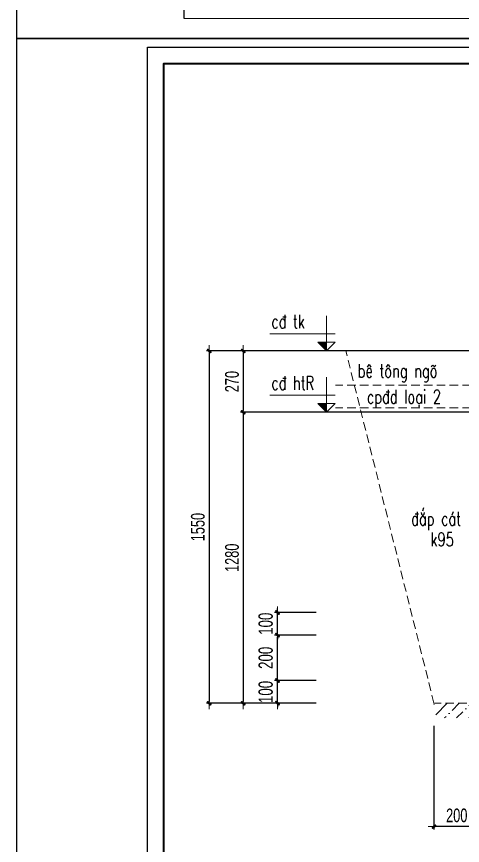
# Model space of a CAD drawing. Header units: inches. Extents: x -676 to 53517, y -16349 to 46516.
# Drawn here: x 26431 to 28391, y 23403 to 27049 of the extents above; entities that cross this region are included whole.
import ezdxf

# ---------------------------------------------------------------- set-up
doc = ezdxf.new("R2010")
doc.units = ezdxf.units.IN
doc.header["$MEASUREMENT"] = 0
doc.linetypes.add('HIDDEN', pattern=[0.375, 0.25, -0.125])
doc.layers.add('ENTTNTHIETKE1', color=2, linetype='Continuous')
doc.layers.add('KHUNGTEN', color=5, linetype='Continuous')
for name, color, linetype, lineweight in [('LC Dim', 8, 'Continuous', 18), ('LC Hatch', 252, 'Continuous', 9), ('LC Khac', 4, 'Continuous', 9), ('LC MANH DUT', 35, 'HIDDEN', 5), ('LC Net thay', 7, 'Continuous', 25), ('LC Text1', 3, 'Continuous', 20), ('THEP', 1, 'Continuous', 35)]:
    doc.layers.add(name, color=color, linetype=linetype, lineweight=lineweight)
doc.styles.add('HOATBIF', font='hoatbif.shx', dxfattribs={"width": 0.7})
doc.styles.add('LC 3', font='vnsimli.shx', dxfattribs={"width": 0.75})
doc.dimstyles.new('1-100(1-25)', dxfattribs={"dimscale": 25, "dimtxt": 2.5, "dimasz": 0.35, "dimexe": 0.5, "dimexo": 0, "dimgap": 0.8, "dimtad": 1, "dimdec": 0, "dimzin": 0, "dimdsep": 46, "dimtxsty": 'HOATBIF', "dimblk1": 'DOT', "dimblk2": 'DOT', "dimsah": 1, "dimcen": -1, "dimdle": 1, "dimclrd": 256, "dimclre": 256, "dimclrt": 4, "dimadec": 3, "dimazin": 2, "dimtfac": 0.333333, "dimtdec": 0, "dimtix": 1, "dimtmove": 2, "dimatfit": 3, "dimldrblk": 'DOT', "dimfxl": 1, "dimtvp": 0.833333, "dimtolj": 1, "dimtzin": 0, "dimarcsym": 0})

# ---------------------------------------------------------------- blocks, each defined once
blk = doc.blocks.new('khung vpn')
at = {"layer": 'Defpoints'}
for p, q in [((52556.46, -4195.446), (52498.758, -4195.446)), ((52498.758, -4195.446), (52498.758, -4235.276)), ((52498.758, -4235.276), (52556.46, -4235.276))]:
    blk.add_line(p, q, dxfattribs=at)
at = {"layer": 'KHUNGTEN'}
blk.add_lwpolyline([(52556.243, -4234.885), (52502.048, -4234.885), (52502.048, -4195.662), (52556.243, -4195.662)], close=True, dxfattribs=at)
at = {"layer": 'THEP'}
blk.add_lwpolyline([(52555.832, -4234.474), (52502.459, -4234.474), (52502.459, -4196.073), (52555.832, -4196.073)], close=True, dxfattribs=at)
blk = doc.blocks.new('DOT')
at = {"layer": 'LC Dim'}
blk.add_line((-3, 0), (3, 0), dxfattribs=at)
at = {"layer": 'LC Dim', "color": 4}
blk.add_line((-1, -1), (1, 1), dxfattribs=at)
blk.add_lwpolyline([(0.5, 1), (-1, -0.5), (-0.5, -1), (1, 0.5)], close=True, dxfattribs=at)
blk = doc.blocks.new('*D194')
at = {"layer": 'Defpoints', "color": 0, "transparency": 16777216}
for p in [(28265.9, 23928.8), (28465.9, 23928.8), (28265.9, 23485.9)]:
    blk.add_point(p, dxfattribs=at)
at = {"layer": 'LC Dim', "lineweight": -2, "transparency": 16777216}
for p, q in [((28265.9, 23928.8), (28265.9, 23473.9)), ((28465.9, 23928.8), (28465.9, 23473.9)), ((28457.5, 23485.9), (28274.3, 23485.9))]:
    blk.add_line(p, q, dxfattribs=at)
at = {"layer": 'LC Dim', "lineweight": -2, "transparency": 16777216, "xscale": 8.399999999999999, "yscale": 8.399999999999999, "zscale": 8.399999999999999, "rotation": 180}
blk.add_blockref('DOT', (28265.9, 23485.9), dxfattribs=at)
at = {"layer": 'LC Dim', "lineweight": -2, "transparency": 16777216, "xscale": 8.399999999999999, "yscale": 8.399999999999999, "zscale": 8.399999999999999}
blk.add_blockref('DOT', (28465.9, 23485.9), dxfattribs=at)
at = {"layer": 'LC Dim', "color": 4, "transparency": 16777216, "insert": (28365.9, 23535.1), "char_height": 60, "attachment_point": 5, "style": 'HOATBIF'}
blk.add_mtext('\\A1;200', dxfattribs=at)
blk = doc.blocks.new('_Dot')
at = {"color": 0, "linetype": 'ByBlock', "lineweight": -2}
blk.add_line((-0.5, 0), (-1, 0), dxfattribs=at)
at = {"color": 0, "linetype": 'ByBlock', "const_width": 0.5}
blk.add_lwpolyline([(-0.25, 0, 1), (0.25, 0, 1)], format="xyb", close=True, dxfattribs=at)
blk = doc.blocks.new('CT')
at = {"layer": 'LC Khac'}
blk.add_hatch(color=252, dxfattribs=at).paths.add_polyline_path([(3.25, 1.6), (1.64, 1.6), (1.64, 0)])
at = {"layer": 'LC Khac', "color": 9, "ltscale": 50}
for p, q in [((0.05, 3.14), (12, 3.14)), ((12.09, 0), (0, 0))]:
    blk.add_line(p, q, dxfattribs=at)
for points in [[(1.64, 6.43), (1.64, 0)], [(1.64, 0), (0.03, 1.6), (1.64, 1.6)], [(1.64, 0), (3.25, 1.6), (1.64, 1.6)]]:
    blk.add_lwpolyline(points, dxfattribs=at)
at = {"layer": 'LC Khac', "color": 3, "style": 'LC 3', "width": 0.75}
blk.add_attdef('CT', (1.91, 3.5), '', height=2.2, dxfattribs=at)
blk = doc.blocks.new('*D274')
at = {"layer": 'Defpoints', "color": 0, "transparency": 16777216}
for p in [(27856.5, 25578.4, 0), (27427.5, 25308.4), (27856.5, 25308.4, 0)]:
    blk.add_point(p, dxfattribs=at)
at = {"layer": 'LC Dim', "lineweight": -2, "transparency": 16777216}
for p, q in [((27856.5, 25578.4), (27415.5, 25578.4)), ((27427.5, 25570), (27427.5, 25316.8)), ((27856.5, 25308.4), (27415.5, 25308.4))]:
    blk.add_line(p, q, dxfattribs=at)
at = {"layer": 'LC Dim', "lineweight": -2, "transparency": 16777216, "xscale": 8.399999999999999, "yscale": 8.399999999999999, "zscale": 8.399999999999999}
for p, rotation in [((27427.5, 25578.4), 90), ((27427.5, 25308.4), 270)]:
    blk.add_blockref('DOT', p, dxfattribs=dict(at, rotation=rotation))
at = {"layer": 'LC Dim', "color": 4, "transparency": 16777216, "insert": (27378.3, 25443.4), "char_height": 60, "attachment_point": 5, "rotation": 90, "style": 'HOATBIF'}
blk.add_mtext('\\A1;270', dxfattribs=at)
blk = doc.blocks.new('*D275')
at = {"layer": 'Defpoints', "color": 0, "transparency": 16777216}
for p in [(27748.5, 25308.4), (27427.5, 24028.4), (27748.5, 24028.4)]:
    blk.add_point(p, dxfattribs=at)
at = {"layer": 'LC Dim', "lineweight": -2, "transparency": 16777216}
for p, q in [((27748.5, 25308.4), (27415.5, 25308.4)), ((27427.5, 25300), (27427.5, 24036.8)), ((27748.5, 24028.4), (27415.5, 24028.4))]:
    blk.add_line(p, q, dxfattribs=at)
at = {"layer": 'LC Dim', "lineweight": -2, "transparency": 16777216, "xscale": 8.399999999999999, "yscale": 8.399999999999999, "zscale": 8.399999999999999}
for p, rotation in [((27427.5, 25308.4), 90), ((27427.5, 24028.4), 270)]:
    blk.add_blockref('DOT', p, dxfattribs=dict(at, rotation=rotation))
at = {"layer": 'LC Dim', "color": 4, "transparency": 16777216, "insert": (27378.3, 24668.4), "char_height": 60, "attachment_point": 5, "rotation": 90, "style": 'HOATBIF'}
blk.add_mtext('\\A1;1280', dxfattribs=at)
blk = doc.blocks.new('*D276')
at = {"layer": 'Defpoints', "color": 0, "transparency": 16777216}
for p in [(27748.5, 25578.4), (27277.5, 24028.4), (27748.5, 24028.4)]:
    blk.add_point(p, dxfattribs=at)
at = {"layer": 'LC Dim', "lineweight": -2, "transparency": 16777216}
for p, q in [((27748.5, 25578.4), (27265.5, 25578.4)), ((27277.5, 25570), (27277.5, 24036.8)), ((27748.5, 24028.4), (27265.5, 24028.4))]:
    blk.add_line(p, q, dxfattribs=at)
at = {"layer": 'LC Dim', "lineweight": -2, "transparency": 16777216, "xscale": 8.399999999999999, "yscale": 8.399999999999999, "zscale": 8.399999999999999}
for p, rotation in [((27277.5, 25578.4), 90), ((27277.5, 24028.4), 270)]:
    blk.add_blockref('DOT', p, dxfattribs=dict(at, rotation=rotation))
at = {"layer": 'LC Dim', "color": 4, "transparency": 16777216, "insert": (27228.3, 24803.4), "char_height": 60, "attachment_point": 5, "rotation": 90, "style": 'HOATBIF'}
blk.add_mtext('\\A1;1550', dxfattribs=at)
blk = doc.blocks.new('*D277')
at = {"layer": 'Defpoints', "color": 0, "transparency": 16777216}
for p in [(27577.5, 24128.4), (27748.5, 24128.4), (27748.5, 24028.4)]:
    blk.add_point(p, dxfattribs=at)
at = {"layer": 'LC Hatch', "lineweight": -2, "transparency": 16777216}
for p, q in [((27577.5, 24137.2), (27577.5, 24145.9)), ((27748.5, 24128.4), (27565, 24128.4)), ((27577.5, 24028.4), (27577.5, 24128.4)), ((27748.5, 24028.4), (27565, 24028.4)), ((27577.5, 24019.7), (27577.5, 24010.9))]:
    blk.add_line(p, q, dxfattribs=at)
at = {"layer": 'LC Hatch', "lineweight": -2, "transparency": 16777216, "xscale": 8.75, "yscale": 8.75, "zscale": 8.75}
for p, rotation in [((27577.5, 24128.4), 270), ((27577.5, 24028.4), 90)]:
    blk.add_blockref('DOT', p, dxfattribs=dict(at, rotation=rotation))
at = {"layer": 'LC Hatch', "color": 4, "transparency": 16777216, "insert": (27526.3, 24078.4), "char_height": 62.5, "attachment_point": 5, "rotation": 90, "style": 'HOATBIF'}
blk.add_mtext('\\A1;100', dxfattribs=at)
blk = doc.blocks.new('*D278')
at = {"layer": 'Defpoints', "color": 0, "transparency": 16777216}
for p in [(27577.5, 24328.4), (27748.5, 24328.4), (27748.5, 24128.4)]:
    blk.add_point(p, dxfattribs=at)
at = {"layer": 'LC Hatch', "lineweight": -2, "transparency": 16777216}
for p, q in [((27748.5, 24328.4), (27565, 24328.4)), ((27577.5, 24137.2), (27577.5, 24319.7)), ((27748.5, 24128.4), (27565, 24128.4))]:
    blk.add_line(p, q, dxfattribs=at)
at = {"layer": 'LC Hatch', "lineweight": -2, "transparency": 16777216, "xscale": 8.75, "yscale": 8.75, "zscale": 8.75}
for p, rotation in [((27577.5, 24328.4), 90), ((27577.5, 24128.4), 270)]:
    blk.add_blockref('DOT', p, dxfattribs=dict(at, rotation=rotation))
at = {"layer": 'LC Hatch', "color": 4, "transparency": 16777216, "insert": (27526.3, 24228.4), "char_height": 62.5, "attachment_point": 5, "rotation": 90, "style": 'HOATBIF'}
blk.add_mtext('\\A1;200', dxfattribs=at)
blk = doc.blocks.new('*D279')
at = {"layer": 'Defpoints', "color": 0, "transparency": 16777216}
for p in [(27577.5, 24428.4), (27748.5, 24428.4), (27748.5, 24328.4)]:
    blk.add_point(p, dxfattribs=at)
at = {"layer": 'LC Hatch', "lineweight": -2, "transparency": 16777216}
for p, q in [((27748.5, 24428.4), (27565, 24428.4)), ((27577.5, 24437.2), (27577.5, 24445.9)), ((27577.5, 24328.4), (27577.5, 24428.4)), ((27748.5, 24328.4), (27565, 24328.4)), ((27577.5, 24319.7), (27577.5, 24310.9))]:
    blk.add_line(p, q, dxfattribs=at)
at = {"layer": 'LC Hatch', "lineweight": -2, "transparency": 16777216, "xscale": 8.75, "yscale": 8.75, "zscale": 8.75}
for p, rotation in [((27577.5, 24428.4), 270), ((27577.5, 24328.4), 90)]:
    blk.add_blockref('DOT', p, dxfattribs=dict(at, rotation=rotation))
at = {"layer": 'LC Hatch', "color": 4, "transparency": 16777216, "insert": (27526.3, 24378.4), "char_height": 62.5, "attachment_point": 5, "rotation": 90, "style": 'HOATBIF'}
blk.add_mtext('\\A1;100', dxfattribs=at)

msp = doc.modelspace()

# ---------------------------------------------------------------- hatches: boundary and pattern name
at = {"layer": 'LC Hatch'}
h = msp.add_hatch(dxfattribs=at)
h.set_pattern_fill('ANSI36', color=256, scale=300)
h.paths.add_polyline_path([(28265.9, 24028.4), (28265.9, 23963.8), (29205.9, 23963.8), (29205.9, 24028.4)])

# ---------------------------------------------------------------- linework, layer by layer
at = {"layer": 'LC MANH DUT', "ltscale": 150, "elevation": 0}
for points in [[(28465.9, 24028.4), (28265.9, 24028.4), (27878.4, 25578.4)], [(30565.5, 25428.4), (27833, 25428.4)], [(30565.5, 25328.4), (27833, 25328.4)]]:
    msp.add_lwpolyline(points, dxfattribs=at)
at = {"layer": 'LC Net thay', "elevation": 0}
for points in [[(30565.5, 25578.4), (27833, 25578.4)], [(30565.5, 25308.4), (27833, 25308.4)]]:
    msp.add_lwpolyline(points, dxfattribs=at)

# ---------------------------------------------------------------- block references
at = {"layer": 'ENTTNTHIETKE1', "color": 6, "xscale": 223.6997468349806, "yscale": 223.6997468349806, "zscale": 223.6997468349806, "rotation": 359.9992162943872}
msp.add_blockref('khung vpn', (-11717514.6, 974543.2, 0), dxfattribs=at)
at = {"layer": 'ENTTNTHIETKE1', "color": 6, "xscale": 174.6923362277684, "yscale": 174.6923362275322, "zscale": 174.6923362275149}
msp.add_blockref('khung vpn', (-9144699.3, 759864.6, 0), dxfattribs=at)
at = {"layer": 'LC Text1'}
ref = msp.add_blockref('CT', (27833, 25578.4, 0), dxfattribs=dict(at, xscale=-24.00000017379419, yscale=24.00000017379419, zscale=24.00000017379419, rotation=0.000783707937985767))
ref.add_attrib('CT', 'c® tk', (27551.4, 25677.8, 0), dxfattribs={"color": 3, "height": 59.52, "rotation": 0.0008, "style": 'LC 3', "width": 0.7})
ref = msp.add_blockref('CT', (27833, 25308.4, 0), dxfattribs=dict(at, xscale=-24.00000017379419, yscale=24.00000017379419, zscale=24.00000017379419, rotation=0.000783707937985767))
ref.add_attrib('CT', 'c® htR', (27551.4, 25407.8, 0), dxfattribs={"color": 3, "height": 59.52, "rotation": 0.0008, "style": 'LC 3', "width": 0.7})

# ---------------------------------------------------------------- texts
at = {"layer": 'LC Text1', "color": 3, "style": 'LC 3', "width": 0.7}
for s, p in [('bª t«ng ngâ', (27930.5, 25460.8)), ('cp®d lo¹i 2', (27971, 25346.5)), ('®¾p c¸t', (28165.5, 24810.5)), ('k95', (28250.5, 24719))]:
    msp.add_text(s, height=60, dxfattribs=at).set_placement(p)

# ---------------------------------------------------------------- dimensions: what is measured, and where the dimension line sits
at = {"layer": 'LC Dim', "color": 1}
for base, p1, p2, picture, middle in [((27277.5, 24028.4), (27748.5, 25578.4), (27748.5, 24028.4), '*D276', (27228.3, 24803.4)), ((27427.5, 25308.4), (27856.5, 25578.4, 0), (27856.5, 25308.4, 0), '*D274', (27378.3, 25443.4)), ((27427.5, 24028.4), (27748.5, 25308.4), (27748.5, 24028.4), '*D275', (27378.3, 24668.4))]:
    dim = msp.add_linear_dim(base=base, p1=p1, p2=p2, angle=90, dimstyle='1-100(1-25)', override={"dimscale": 24}, dxfattribs=at)
    dim.commit()
    dim.dimension.update_dxf_attribs({"geometry": picture, "text_midpoint": middle})
at = {"layer": 'LC Dim'}
dim = msp.add_linear_dim(base=(28265.9, 23485.9, 0), p1=(28465.9, 23928.8, 0), p2=(28265.9, 23928.8, 0), angle=180, dimstyle='1-100(1-25)', override={"dimscale": 24}, dxfattribs=at)
dim.commit()
dim.dimension.update_dxf_attribs({"geometry": '*D194', "text_midpoint": (28365.9, 23535.1, 0)})
at = {"layer": 'LC Hatch', "color": 1}
for base, p1, p2, picture, middle in [((27577.5, 24428.4), (27748.5, 24328.4), (27748.5, 24428.4), '*D279', (27526.3, 24378.4)), ((27577.5, 24328.4), (27748.5, 24128.4), (27748.5, 24328.4), '*D278', (27526.3, 24228.4)), ((27577.5, 24128.4), (27748.5, 24028.4), (27748.5, 24128.4), '*D277', (27526.3, 24078.4))]:
    dim = msp.add_linear_dim(base=base, p1=p1, p2=p2, angle=90, dimstyle='1-100(1-25)', dxfattribs=at)
    dim.commit()
    dim.dimension.update_dxf_attribs({"geometry": picture, "text_midpoint": middle})

doc.saveas('drawing.dxf')
